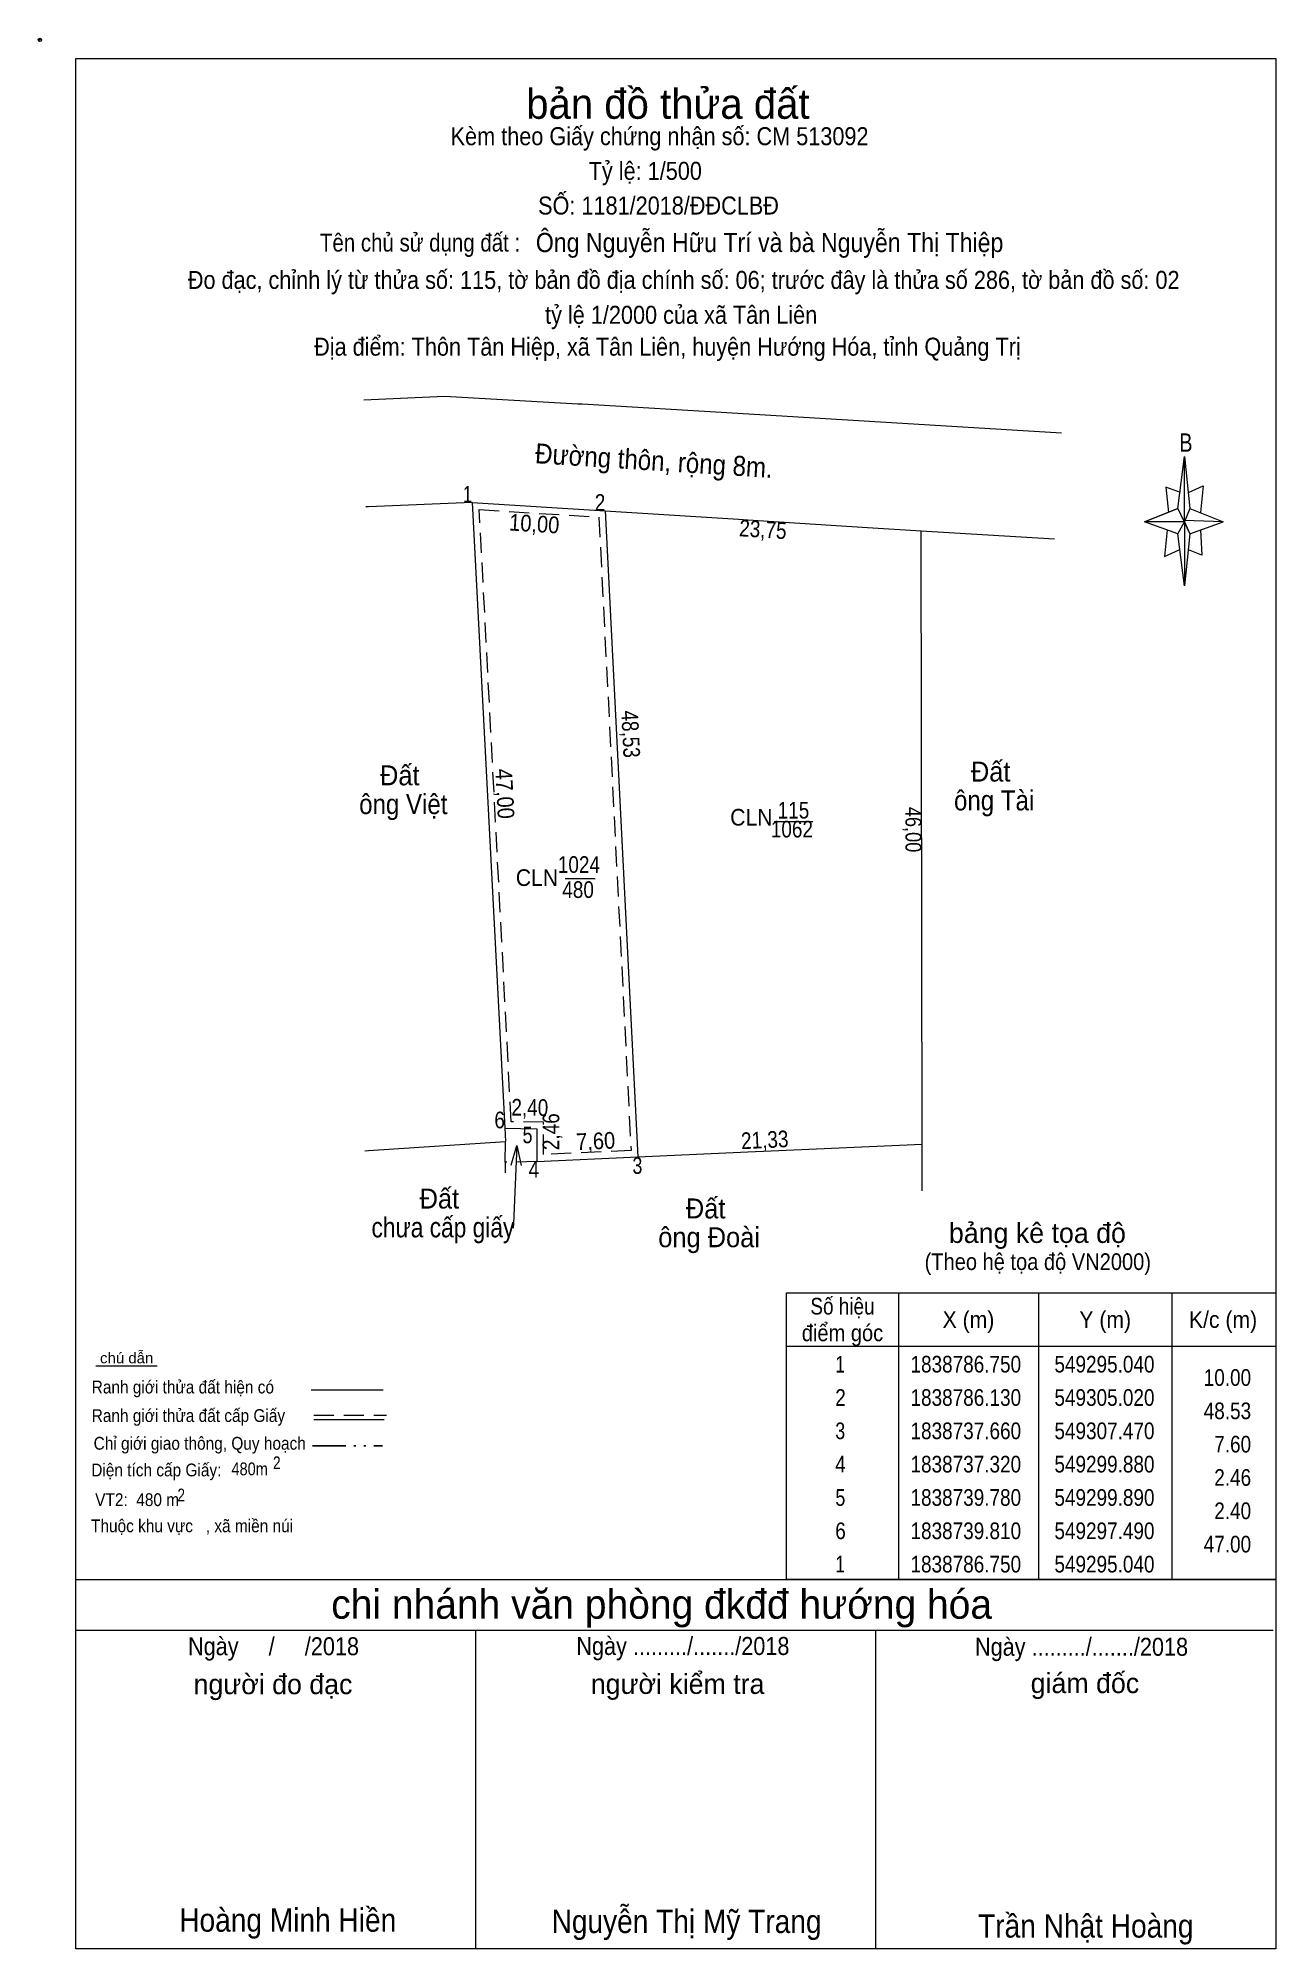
# Model space of a CAD drawing. Header units: metres. Extents: x 549262 to 549355, y 1838678 to 1838822.
import ezdxf
from ezdxf.enums import TextEntityAlignment as Align

# ---------------------------------------------------------------- set-up
doc = ezdxf.new("R2010")
doc.units = ezdxf.units.M
doc.header["$LTSCALE"] = 0.5
doc.header["$PDMODE"] = 32
doc.header["$PDSIZE"] = 0.25
doc.linetypes.add('DASH_DOUBLE_DOT', pattern=[9.2, 5, -1.2, 0.3, -1.2, 0.3, -1.2])
doc.linetypes.add('MEDIUM_DASHED', pattern=[4.5, 3, -1.5])
for name, color, linetype, lineweight in [('1', 7, 'MEDIUM_DASHED', 13), ('15', 7, 'Continuous', 13), ('18', 7, 'Continuous', 13), ('23', 7, 'Continuous', 13), ('28', 7, 'Continuous', 13), ('61', 7, 'Continuous', 13), ('63', 7, 'Continuous', 13)]:
    doc.layers.add(name, color=color, linetype=linetype, lineweight=lineweight)

msp = doc.modelspace()

# ---------------------------------------------------------------- linework, layer by layer
at = {"layer": '1'}
msp.add_lwpolyline([(549295.57, 1838786.22), (549304.54, 1838785.66), (549306.95, 1838738.14), (549300.38, 1838737.84), (549300.39, 1838740.27), (549297.96, 1838740.3)], close=True, dxfattribs=at)
at = {"layer": '15'}
for p, q in [((549305.02, 1838786.13), (549307.47, 1838737.66)), ((549317.69, 1838762.82), (549319.62, 1838762.82)), ((549319.62, 1838762.82), (549320.59, 1838762.82)), ((549302.01, 1838758.55), (549304.26, 1838758.55)), ((549298.39, 1838738.53), (549298.13, 1838732.66)), ((549307.47, 1838737.66), (549315.71, 1838738.04)), ((549315.71, 1838738.04), (549317.46, 1838738.12)), ((549317.46, 1838738.12), (549328.78, 1838738.63)), ((549297.52, 1838737.26), (549297.52, 1838736.47)), ((549299.88, 1838737.32), (549307.47, 1838737.66)), ((549298.13, 1838732.66), (549298.12, 1838732.32))]:
    msp.add_line(p, q, dxfattribs=at)
at = {"layer": '15', "linetype": 'MEDIUM_DASHED'}
msp.add_line((549299.88, 1838737.32), (549297.52, 1838737.26), dxfattribs=at)
at = {"layer": '15'}
for points in [[(549297.49, 1838739.81), (549299.89, 1838739.78), (549299.88, 1838737.32)], [(549297.95, 1838737.05), (549298.39, 1838738.53), (549298.7, 1838737.02)]]:
    msp.add_lwpolyline(points, dxfattribs=at)
at = {"layer": '18'}
for p, q in [((549292.97, 1838794.7), (549286.91, 1838794.44)), ((549302.95, 1838794.14), (549292.97, 1838794.7)), ((549295.04, 1838786.75), (549287.25, 1838786.43)), ((549287.25, 1838786.43), (549287.07, 1838786.42)), ((549297.52, 1838737.26), (549297.54, 1838738.82))]:
    msp.add_line(p, q, dxfattribs=at)
for points in [[(549295.04, 1838786.75), (549297.49, 1838739.81), (549297.54, 1838738.82)], [(549286.99, 1838738.12), (549287.25, 1838738.14), (549297.54, 1838738.82)]]:
    msp.add_lwpolyline(points, dxfattribs=at)
at = {"layer": '23'}
for p, q in [((549303.28, 1838794.12), (549302.95, 1838794.14)), ((549314.95, 1838793.42), (549303.28, 1838794.12)), ((549339.24, 1838791.95), (549314.95, 1838793.42)), ((549295.04, 1838786.75), (549305.02, 1838786.13)), ((549305.02, 1838786.13), (549315, 1838785.5)), ((549315, 1838785.5), (549315.71, 1838785.46)), ((549315.71, 1838785.46), (549324.69, 1838784.89)), ((549324.69, 1838784.89), (549328.72, 1838784.63))]:
    msp.add_line(p, q, dxfattribs=at)
at = {"layer": '28'}
for p, q in [((549265.31, 1838742.46), (549265.31, 1838799.84)), ((549347.97, 1838786.3), (549348.47, 1838790.2)), ((549347.97, 1838784.4), (549345.47, 1838785.3)), ((549348.87, 1838786.3), (549351.37, 1838785.3)), ((549348.87, 1838784.4), (549348.47, 1838780.5)), ((549349.67, 1838784.7), (549349.77, 1838782.8)), ((549349.77, 1838782.8), (549348.77, 1838783.2)), ((549265.31, 1838721.2), (549265.31, 1838742.46)), ((549266.81, 1838721.98), (549271.41, 1838721.98)), ((549282.97, 1838720.2), (549288.35, 1838720.2)), ((549283.17, 1838717.96), (549288.43, 1838717.96)), ((549265.31, 1838705.96), (549355.31, 1838705.96)), ((549265.31, 1838702.16), (549355.11, 1838702.16)), ((549265.31, 1838702.16), (549355.11, 1838702.16)), ((549265.31, 1838702.16), (549355.11, 1838702.16)), ((549295.31, 1838678.26), (549295.31, 1838702.16)), ((549325.31, 1838678.26), (549325.31, 1838702.16))]:
    msp.add_line(p, q, dxfattribs=at)
at = {"layer": '28', "linetype": 'MEDIUM_DASHED'}
msp.add_line((549283.17, 1838718.28), (549288.61, 1838718.28), dxfattribs=at)
at = {"layer": '28', "linetype": 'DASH_DOUBLE_DOT', "lineweight": 25}
msp.add_line((549283.07, 1838716), (549288.31, 1838716), dxfattribs=at)
at = {"layer": '28'}
for points in [[(549265.31, 1838799.84), (549265.31, 1838820.06), (549355.31, 1838820.06), (549355.31, 1838721.2)], [(549348.17, 1838787.5), (549347.07, 1838787.9), (549347.27, 1838786)], [(549348.77, 1838787.5), (549349.87, 1838788), (549349.67, 1838786)], [(549348.47, 1838785.3), (549347.97, 1838786.3), (549345.47, 1838785.3)], [(549348.47, 1838785.3), (549348.87, 1838784.4), (549351.37, 1838785.3)], [(549347.17, 1838784.7), (549346.97, 1838782.7), (549348.07, 1838783.2)], [(549355.31, 1838721.2), (549355.31, 1838678.26), (549265.31, 1838678.26), (549265.31, 1838721.2)], [(549355.31, 1838678.26), (549265.31, 1838678.26), (549265.31, 1838702.16)]]:
    msp.add_lwpolyline(points, dxfattribs=at)
for points in [[(549348.47, 1838790.2), (549348.87, 1838786.3), (549348.47, 1838785.3)], [(549348.47, 1838785.3), (549345.47, 1838785.3), (549347.97, 1838786.3), (549348.87, 1838784.4), (549351.37, 1838785.3), (549348.47, 1838785.4)], [(549348.47, 1838785.3), (549348.47, 1838780.5), (549347.97, 1838784.4)]]:
    msp.add_lwpolyline(points, close=True, dxfattribs=at)
msp.add_point((549262.61, 1838821.46), dxfattribs=at)
at = {"layer": '61'}
msp.add_line((549328.72, 1838784.63), (549338.71, 1838784.02), dxfattribs=at)
msp.add_lwpolyline([(549328.78, 1838735.13), (549328.78, 1838738.63), (549328.72, 1838784.63)], dxfattribs=at)
at = {"layer": '63'}
for p, q in [((549327.01, 1838727.46), (549327.01, 1838705.96)), ((549337.51, 1838727.46), (549337.51, 1838705.96)), ((549347.51, 1838727.46), (549347.51, 1838705.96)), ((549318.61, 1838723.46), (549355.31, 1838723.46))]:
    msp.add_line(p, q, dxfattribs=at)
msp.add_lwpolyline([(549318.61, 1838727.46), (549355.31, 1838727.46), (549355.31, 1838705.96), (549318.61, 1838705.96)], close=True, dxfattribs=at)

# ---------------------------------------------------------------- texts
at = {"layer": '1'}
for s, width, p in [('CLN', 0.95, (549315.975, 1838762.52)), ('115', 0.85, (549319.135, 1838763.05)), ('1062', 0.85, (549319.015, 1838761.63)), ('1024', 0.85, (549303.04, 1838758.97)), ('CLN', 0.95, (549299.895, 1838757.99)), ('480', 0.85, (549302.98, 1838757.09))]:
    msp.add_text(s, height=1.25, dxfattribs=dict(at, width=width)).set_placement(p, align=Align.CENTER)
at = {"layer": '15', "width": 0.9}
msp.add_text('Đường thôn, rộng 8m.', height=1.5, rotation=356.445, dxfattribs=at).set_placement((549308.6285, 1838789.1521), align=Align.CENTER)
at = {"layer": '28'}
for s, height, p in [('bản đồ thửa đất', 2.25, (549309.715, 1838815.54)), ('bảng kê tọa độ', 1.5, (549337.43, 1838731.21)), ('chi nhánh văn phòng đkđđ hướng hóa', 2.187, (549309.245, 1838703.02)), ('người đo đạc', 1.5, (549280.095, 1838697.36)), ('người kiểm tra', 1.5, (549310.445, 1838697.38)), ('giám đốc', 1.5, (549340.995, 1838697.44))]:
    msp.add_text(s, height=height, dxfattribs=at).set_placement(p, align=Align.CENTER)
for s, height, width, p in [('Kèm theo Giấy chứng nhận số: CM 513092', 1.35, 0.9, (549309.09, 1838813.56)), ('Tỷ lệ: 1/500', 1.35, 0.9, (549308.02, 1838810.96)), ('SỐ: 1181/2018/ĐĐCLBĐ', 1.35, 0.9, (549309.01, 1838808.36)), ('Tên chủ sử dụng đất :', 1.35, 0.85, (549291.125, 1838805.58)), ('Đo đạc, chỉnh lý từ thửa số: 115, tờ bản đồ địa chính số: 06; trước đây là thửa số 286, tờ bản đồ số: 02 ', 1.35, 0.9, (549311.125, 1838802.78)), ('tỷ lệ 1/2000 của xã Tân Liên', 1.35, 0.9, (549310.71, 1838800.16)), ('Địa điểm: Thôn Tân Hiệp, xã Tân Liên, huyện Hướng Hóa, tỉnh Quảng Trị', 1.35, 0.9, (549309.68, 1838797.77)), ('B', 1.378, 0.8, (549348.57, 1838790.56)), ('(Theo hệ tọa độ VN2000)', 1.25, 0.9, (549337.46, 1838729.18)), ('(Theo hệ tọa độ VN2000)', 1.25, 0.9, (549337.46, 1838729.18)), ('chú dẫn', 0.8, 1.05, (549269.12, 1838722.18)), ('Ranh giới thửa đất hiện có ', 0.96, 0.9, (549273.495, 1838719.92)), ('Ranh giới thửa đất cấp Giấy', 0.96, 0.9, (549273.75, 1838717.78)), ('Chỉ giới giao thông, Quy hoạch', 0.96, 0.9, (549274.6, 1838715.7)), ('2', 0.96, 0.8, (549280.38, 1838714.24)), ('Diện tích cấp Giấy: ', 0.96, 0.9, (549271.505, 1838713.7)), ('480m ', 0.96, 0.85, (549278.495, 1838713.78)), (' VT2:  480 m ', 0.96, 0.9, (549269.905, 1838711.47)), ('2', 0.96, 0.8, (549273.21, 1838711.82)), ('Thuộc khu vực   , xã miền núi', 0.96, 0.9, (549274.025, 1838709.51)), ('Ngày     /     /2018', 1.35, 0.9, (549280.135, 1838700.28)), ('Ngày ........./......./2018', 1.35, 0.9, (549310.84, 1838700.3)), ('Ngày ........./......./2018', 1.35, 0.9, (549340.74, 1838700.24)), ('Hoàng Minh Hiền', 1.75, 0.9, (549281.2, 1838679.54)), ('Nguyễn Thị Mỹ Trang', 1.75, 0.9, (549311.115, 1838679.44)), ('Trần Nhật Hoàng', 1.75, 0.9, (549341.06, 1838679.1))]:
    msp.add_text(s, height=height, dxfattribs=dict(at, width=width)).set_placement(p, align=Align.CENTER)
at = {"layer": '28', "width": 0.9}
msp.add_text('Ông Nguyễn Hữu Trí và bà Nguyễn Thị Thiệp', height=1.44, dxfattribs=at).set_placement((549299.81, 1838805.54))
at = {"layer": '63'}
for s, width, p in [(' 1', 0.75, (549295.04, 1838786.75)), (' 2', 0.85, (549305.02, 1838786.13)), (' 6', 0.85, (549297.49, 1838739.81)), (' 5', 0.8, (549299.56, 1838738.69)), (' 4', 0.85, (549300.06, 1838736.11)), (' 3', 0.8, (549307.8, 1838736.39)), ('10.00', 0.85, (549353.46, 1838720.49)), ('48.53', 0.85, (549353.46, 1838717.99)), ('7.60', 0.85, (549353.46, 1838715.49)), ('2.46', 0.85, (549353.46, 1838712.99)), ('2.40', 0.85, (549353.46, 1838710.49)), ('47.00', 0.85, (549353.46, 1838707.99))]:
    msp.add_text(s, height=1.25, dxfattribs=dict(at, width=width)).set_placement(p, align=Align.RIGHT)
for s, height, rotation, width, p in [('10,00', 1.25, 356.445, 0.9, (549299.6562, 1838784.5453)), ('23,75', 1.25, 356.388, 0.85, (549316.8056, 1838784.1148)), ('48,53', 1.25, 272.894, 0.85, (549306.3014, 1838769.3516)), ('47,00', 1.25, 272.988, 0.9, (549296.8662, 1838764.8776)), ('46,00', 1.2, 270.075, 0.85, (549327.5323, 1838762.2208)), ('2,40', 1.25, 359.284, 0.85, (549299.3522, 1838740.7523)), ('2,46', 1.25, 89.767, 0.85, (549301.5657, 1838739.5525)), ('7,60', 1.25, 2.565, 0.9, (549304.322, 1838738.2341)), ('21,33', 1.25, 2.636, 0.85, (549317.0063, 1838738.3232))]:
    msp.add_text(s, height=height, rotation=rotation, dxfattribs=dict(at, width=width)).set_placement(p, align=Align.CENTER)
for s, height, width, p in [('Đất ', 1.5, 0.95, (549289.87, 1838765.54)), ('Đất ', 1.5, 0.95, (549334.19, 1838765.82)), ('ông Tài', 1.5, 0.9, (549334.185, 1838763.66)), ('ông Việt', 1.5, 0.9, (549289.87, 1838763.38)), ('Đất ', 1.5, 0.95, (549292.84, 1838733.79)), ('Đất ', 1.5, 0.95, (549312.81, 1838733.05)), ('chưa cấp giấy', 1.5, 0.85, (549292.84, 1838731.63)), ('ông Đoài', 1.5, 0.95, (549312.805, 1838730.89)), ('Số hiệu', 1.25, 0.85, (549322.81, 1838725.84)), ('điểm góc', 1.25, 0.9, (549322.81, 1838723.84)), ('X (m)', 1.25, 0.95, (549332.26, 1838724.84)), ('Y (m)', 1.25, 0.95, (549342.515, 1838724.84)), ('K/c (m)', 1.25, 0.95, (549351.355, 1838724.84)), (' 1', 1.25, 0.75, (549322.46, 1838721.49)), ('1838786.750', 1.25, 0.85, (549332.06, 1838721.49)), ('549295.040', 1.25, 0.85, (549342.46, 1838721.49)), (' 2', 1.25, 0.85, (549322.465, 1838718.99)), ('1838786.130', 1.25, 0.85, (549332.06, 1838718.99)), ('549305.020', 1.25, 0.85, (549342.46, 1838718.99)), (' 3', 1.25, 0.8, (549322.455, 1838716.49)), ('1838737.660', 1.25, 0.85, (549332.06, 1838716.49)), ('549307.470', 1.25, 0.85, (549342.46, 1838716.49)), (' 4', 1.25, 0.85, (549322.46, 1838713.99)), ('1838737.320', 1.25, 0.85, (549332.06, 1838713.99)), ('549299.880', 1.25, 0.85, (549342.46, 1838713.99)), (' 5', 1.25, 0.8, (549322.465, 1838711.49)), ('1838739.780', 1.25, 0.85, (549332.06, 1838711.49)), ('549299.890', 1.25, 0.85, (549342.46, 1838711.49)), (' 6', 1.25, 0.85, (549322.465, 1838708.99)), ('1838739.810', 1.25, 0.85, (549332.06, 1838708.99)), ('549297.490', 1.25, 0.85, (549342.46, 1838708.99)), (' 1', 1.25, 0.75, (549322.46, 1838706.49)), ('1838786.750', 1.25, 0.85, (549332.06, 1838706.49)), ('549295.040', 1.25, 0.85, (549342.46, 1838706.49))]:
    msp.add_text(s, height=height, dxfattribs=dict(at, width=width)).set_placement(p, align=Align.CENTER)

doc.saveas('drawing.dxf')
